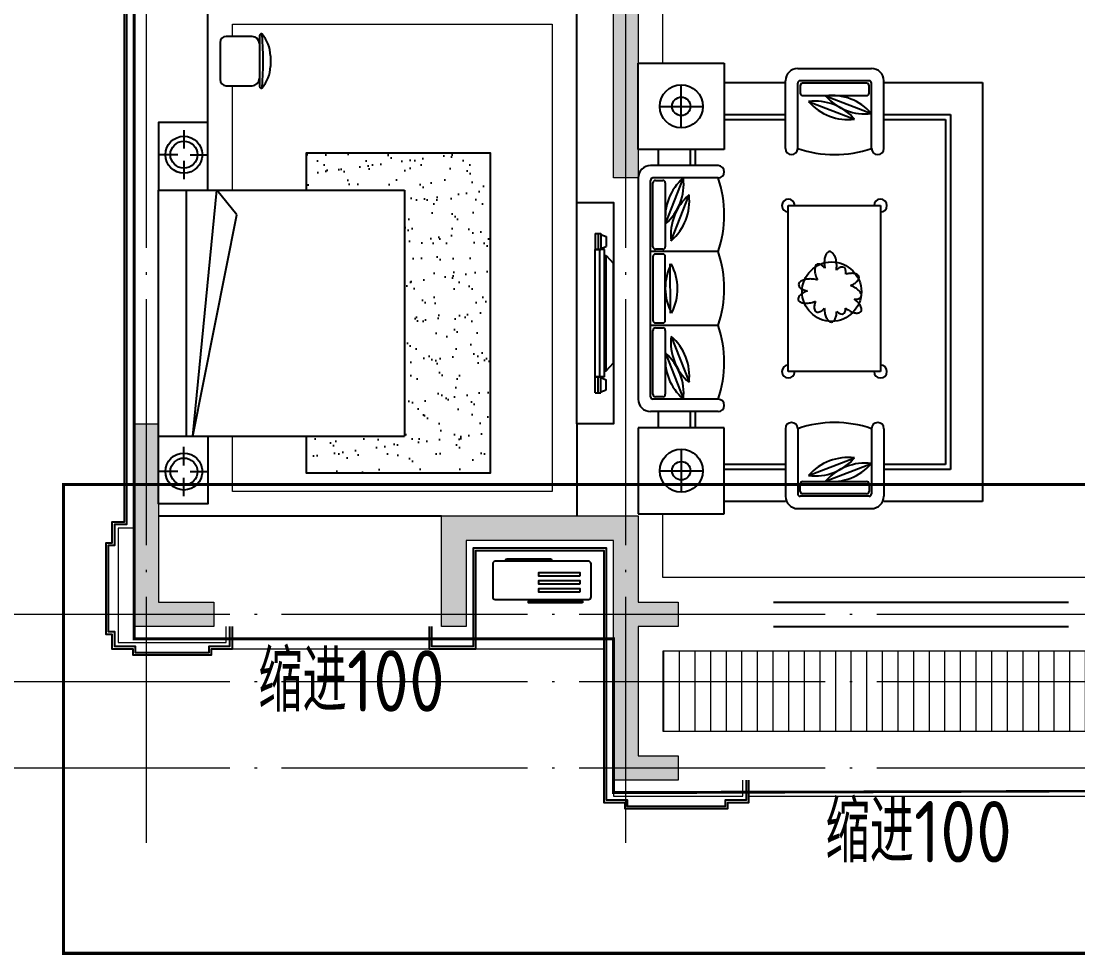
# Model space of a CAD drawing. Extents: x 1117549 to 1295333, y -232649 to -190649.
# Drawn here: x 1163681 to 1172275, y -220636 to -213042 of the extents above; entities that cross this region are included whole.
import ezdxf

# ---------------------------------------------------------------- set-up
doc = ezdxf.new("R2010")
doc.units = 0
doc.header["$LTSCALE"] = 1000
doc.header["$MEASUREMENT"] = 0
doc.linetypes.add('DASH', pattern=[0.35, 0.25, -0.1])
doc.linetypes.add('DOTE', pattern=[2.4200000000000004, 2, -0.2, 0.02, -0.2])
for name, color, linetype, lineweight in [('A-c', 30, 'CONTINUOUS', 0), ('A-Sill', 135, 'CONTINUOUS', 0), ('dote', 252, 'DOTE', 0), ('PUB_HATCH', 8, 'CONTINUOUS', 0), ('砌块', 31, 'CONTINUOUS', 0), ('铺地', 147, 'CONTINUOUS', 0)]:
    doc.layers.add(name, color=color, linetype=linetype, lineweight=lineweight)
for name, color, linetype in [('A-Furniture', 252, 'CONTINUOUS'), ('A-Insulatinglayer', 11, 'CONTINUOUS'), ('A-Section', 2, 'CONTINUOUS'), ('A-Window', 183, 'CONTINUOUS'), ('图层1', 6, 'CONTINUOUS'), ('空调', 8, 'CONTINUOUS')]:
    doc.layers.add(name, color=color, linetype=linetype)
doc.styles.get("Standard").update_dxf_attribs({"font": 'GBENOR', "bigfont": 'GBCBIG'})

# ---------------------------------------------------------------- blocks, each defined once
blk = doc.blocks.new('A-Living room-TV-b')
at = {"layer": 'A-Furniture', "color": 0, "linetype": 'ByBlock', "lineweight": -2}
for p, q in [((-150.0002349147107, 647.5000056992722), (-105.0002349148853, 647.5000127840758)), ((-150.0002349147107, 647.5000056992722), (-150.0002144478494, 517.5000056993885)), ((-126.3248947540996, 647.5000094267742), (-126.3248742870637, 517.5000094266578)), ((-105.0002349148853, 647.5000127840758), (-105.000233785191, 640.3246214303507)), ((-105.000233785191, 640.3246214303507), (-60.00023107341258, 623.1006170268956)), ((-105.000233785191, 640.3246214303507), (-105.0002155776601, 524.675404130292)), ((-60.00023107341258, 623.1006170268956), (-60.00021829665638, 541.8994227108051)), ((-75.00021444784943, 517.5000175072782), (-150.0002144478494, 517.5000056993885)), ((-150.0002144478494, 517.5000056993885), (-105.0002144478494, 517.5000127840758)), ((-150.0000514998101, -517.4999943005532), (-150.0002144478494, 517.5000056993885)), ((-112.5883297561668, -517.4999884107528), (-112.5884927043225, 517.50001158948)), ((-105.0002155775437, 524.675404130292), (-60.00021828932221, 541.8994227108051)), ((-105.0002155776601, 524.675404130292), (-105.0002144478494, 517.5000127840758)), ((-75.00020680588204, 468.9595269321435), (-75.00021444784943, 517.5000175072782)), ((-75.00020680576563, 468.9595269321435), (-61.94320388138294, 468.9595289878052)), ((-75.0000591420103, -468.9594919251541), (-75.00020680576563, 468.9595269321435)), ((-61.94320388138294, 468.9595289878052), (-0.0001966123236343, 404.2135771408648)), ((-61.94305621751118, -468.959489869434), (-61.94320388138294, 468.9595289878052)), ((-6.93353940733e-05, -404.2135185107618), (-0.0001966123236343, 404.2135771408648)), ((-61.94305621751118, -468.959489869434), (-6.93353940733e-05, -404.2135185107618)), ((-75.00005914189387, -468.9594919251541), (-61.94305621751118, -468.959489869434)), ((-75.00005149992649, -517.4999824927218), (-75.0000591420103, -468.9594919251541)), ((-75.00005149992649, -517.4999824927218), (-150.0000514998101, -517.4999943005532)), ((-150.0000514998101, -517.4999943005532), (-105.0000514999265, -517.4999872159242)), ((-150.0000310327741, -647.4999943005533), (-150.0000514998101, -517.4999943005532)), ((-126.3246908723376, -647.4999905731092), (-126.3247113390825, -517.4999905731092)), ((-105.0000503701158, -524.6753785697074), (-105.0000514999265, -517.4999872159242)), ((-105.0000503701158, -524.6753785696491), (-60.00004765839548, -541.8993829731044)), ((-105.0000321625848, -640.324595869708), (-105.0000503701158, -524.6753785697074)), ((-60.00003487436334, -623.1005772893112), (-60.00004766590428, -541.8993829731044)), ((-150.0000310327741, -647.4999943005533), (-105.0000310329487, -647.4999872160406)), ((-105.0000321625848, -640.324595869708), (-60.00003487436334, -623.1005772893112)), ((-105.0000310329487, -647.4999872160406), (-105.0000321625848, -640.3245958698244))]:
    blk.add_line(p, q, dxfattribs=at)
blk.add_lwpolyline([(-300, 900), (0, 900), (0, -900), (-300, -900)], close=True, dxfattribs=at)
blk = doc.blocks.new('A-Living room-Sofa-5e')
at = {"layer": 'A-Furniture', "color": 0, "linetype": 'ByBlock', "lineweight": -2}
for p, q in [((0, 1131.834428418166), (0, 1831.834428418166)), ((0, 1831.834428418166), (700, 1831.834428418166)), ((700, 1831.834428418166), (700, 1131.834428418166)), ((1297.172000738443, 1789.834428421309), (1897.172000739025, 1789.834428421309)), ((350, 1306.834428418107), (350, 1656.834428418108)), ((700, 1674.887273469096), (1197.172000738443, 1674.887273469096)), ((1197.172000738326, 1139.833285211905), (1197.172000738443, 1689.834428421309)), ((1297.172000751481, 1139.83328525818), (1297.172000751481, 1669.833285211905)), ((1877.172000752005, 1689.833285212022), (1317.17200075119, 1689.833285211673)), ((1317.172000751365, 1649.833285211905), (1317.172000751365, 1589.833285211789)), ((1317.172000751365, 1649.833285212022), (1317.172000751365, 1589.833285212022)), ((1857.172000751889, 1669.833285211789), (1337.172000751481, 1669.833285211905)), ((1877.172000752005, 1589.833285211789), (1877.172000751831, 1649.833285211905)), ((1897.172000751889, 1139.833285258122), (1897.172000752005, 1669.833285212022)), ((1997.172000752005, 1139.832142002735), (1997.172000752005, 1689.833285212022)), ((1997.172000752005, 1674.887273468863), (2800, 1674.887273468863)), ((2800, 1674.887273468863), (2800, -1732.003827848324)), ((1337.172000751481, 1569.833285211905), (1857.172000752005, 1569.833285211789)), ((1524.126988236617, 1567.094024585705), (1897.172000751889, 1422.742306084401)), ((175, 1481.834428418108), (525, 1481.834428418108)), ((1385.967000642966, 1521.152321499918), (1759.012013158178, 1376.800602998613)), ((700, 1414.887273469212), (1196.507192309014, 1414.887273469096)), ((1997.172000752005, 1414.887273468979), (2540, 1414.887273468979)), ((2540, 1414.887273468979), (2540, -1472.003827848324)), ((700, 1374.887273469212), (1197.172000738443, 1374.887273468979)), ((1997.172000752005, 1374.887273468863), (2500, 1374.887273468863)), ((2500, 1374.887273468863), (2500, -1432.003827848324)), ((700, 1131.834428418166), (0, 1131.834428418166)), ((165.5142212529899, 1000.000000000204), (165.5142212528735, 1131.834428418166)), ((425.5142212529899, 1000.000000000204), (425.5142212528735, 1131.834428418166)), ((465.51422125299, 1000.000000000204), (465.51422125299, 1131.834428418166)), ((650.0011432091706, 1000.000000000204), (100, 1000.000000000204)), ((0, 900.00000000032), (0, -900.00000000032)), ((100, -880.0000000003201), (100, 880.0000000002037)), ((649.9999999537831, 900.00000000032), (120, 900.0000000000873)), ((120, 339.9999999996798), (120, 860.0000000003203)), ((140, 880.0000000002037), (200, 880.0000000002037)), ((220, 860.0000000003203), (220, 339.9999999996798)), ((222.7392606262583, 526.9549874848743), (367.090979127679, 900.00000000032)), ((268.6809637118713, 388.7949998912809), (413.0326822132337, 761.8400124064937)), ((1220.051713378401, -675.0000000048021), (1220.051713378401, 674.9999999953143)), ((1220.051713378401, 674.9999999953143), (1970.051713378401, 674.9999999950815)), ((1970.051713378401, 674.9999999950815), (1970.051713378401, -675.0000000048021)), ((649.9999999965075, 300.0000000003201), (100, 300.0000000003201)), ((120, 260.0000000006694), (120, -259.9999999996799)), ((200, 319.9999999996799), (140, 319.9999999996799)), ((200, 280.0000000006694), (140, 280.0000000006694)), ((220, -259.9999999996799), (220, 260.0000000006694)), ((261.4692185836029, -199.6269509278063), (258.5280781310284, 200.3622360381123)), ((650, -299.9999999996799), (100, -299.9999999996799)), ((120, -860.0000000003203), (120, -339.9999999997963)), ((140, -279.9999999996799), (200, -279.9999999996799)), ((140, -319.9999999996799), (200, -319.9999999996799)), ((220, -339.9999999997963), (220, -860.0000000003203)), ((268.6809637118713, -388.7949998913973), (413.0326822132337, -761.8400124067267)), ((222.7392606262583, -526.9549874851072), (367.090979127679, -900.00000000032)), ((1970.051713378401, -675.0000000048021), (1220.051713378401, -675.0000000048021)), ((649.9999999537831, -900.00000000032), (120, -900.00000000032)), ((200, -880.0000000003201), (140, -880.0000000003201)), ((650.0011432091706, -1000.00000000032), (100, -1000.00000000032)), ((165.5142212529899, -1131.834428418166), (165.5142212529899, -1000.000000000436)), ((425.5142212528735, -1131.834428418166), (425.5142212529899, -1000.000000000436)), ((465.51422125299, -1131.834428418166), (465.51422125299, -1000.000000000436)), ((0, -1131.834428418166), (0, -1831.834428418164)), ((700, -1131.834428418166), (0, -1131.834428418166)), ((700, -1831.834428418164), (700, -1131.834428418166)), ((1197.172000738326, -1139.833285208879), (1197.172000738443, -1689.834428418164)), ((1297.172000751481, -1139.833285255096), (1297.172000751481, -1669.833285208819)), ((1897.172000751889, -1139.833285254979), (1897.172000752005, -1669.833285208993)), ((1997.172000752005, -1139.832141999708), (1997.172000752005, -1689.833285208993)), ((350, -1306.834428418164), (350, -1656.834428418164)), ((1197.172000738443, -1432.003827848324), (700, -1432.003827848324)), ((1385.967000642966, -1521.152321496889), (1759.012013158178, -1376.800602995585)), ((1524.126988236617, -1567.094024582619), (1897.172000751889, -1422.742306081314)), ((2500, -1432.003827848324), (1997.714966971776, -1432.003827848324)), ((175, -1481.834428418164), (525, -1481.834428418164)), ((1197.172000738443, -1472.003827848324), (700, -1472.003827848324)), ((2540, -1472.003827848324), (1997.714966971776, -1472.003827848441)), ((1317.172000751365, -1649.833285208877), (1317.172000751365, -1589.833285208877)), ((1317.172000751365, -1649.833285208993), (1317.172000751365, -1589.833285208877)), ((1337.172000751481, -1569.833285208877), (1857.172000752005, -1569.833285208819)), ((1877.172000752005, -1589.833285208819), (1877.172000751831, -1649.833285208877)), ((1877.172000752005, -1689.833285208993), (1317.17200075119, -1689.833285208702)), ((1857.172000751889, -1669.833285208819), (1337.172000751481, -1669.833285208819)), ((1197.172000738443, -1732.003827848208), (700, -1732.003827848208)), ((1297.172000738443, -1789.83442841828), (1897.172000739025, -1789.834428418164)), ((2800, -1732.003827848324), (1997.172000752005, -1732.003827848324)), ((0, -1831.834428418164), (700, -1831.834428418164))]:
    blk.add_line(p, q, dxfattribs=at)
for centre, radius in [((350, 1481.834428418108), 175), ((350, 1481.834428418108), 75), ((1573.293489842326, -25.46883301247726), 241.3481517079019), ((350, -1481.834428418164), 175), ((350, -1481.834428418164), 75)]:
    blk.add_circle(centre, radius, dxfattribs=at)
for centre, radius, start, end in [((1297.172000738443, 1689.834428421309), 100, 90, 180), ((1297.172000738443, 1689.834428421367), 100, 90, 180), ((1897.172000752005, 1689.83328521208), 100, 0, 90), ((1317.172000751365, 1669.833285212022), 20, 90, 180), ((1317.172000751598, 1669.83328521208), 20, 90, 180), ((1337.172000751481, 1649.833285212022), 20.00000000000018, 90, 180), ((1337.172000751598, 1649.833285212022), 20.00000000000018, 90, 180), ((1857.172000752005, 1649.833285211905), 20, 0, 90), ((1877.172000752005, 1669.833285211905), 20, 0, 90), ((1337.172000751365, 1589.833285212022), 19.99999999999984, 180, 270), ((1337.172000751481, 1589.833285212022), 19.99999999999984, 180, 270), ((1575.319758365163, 1145.18846605168), 425.0000000414178, 40.77330663123281, 96.91828049812004), ((1845.979230608093, 1844.64786461633), 425.0000000414126, 220.7733066313906, 276.918280501481), ((1857.172000751889, 1589.833285211789), 19.99999999999985, 270, 0), ((1437.159770771511, 1099.246762966359), 425.000000041258, 40.77330663123281, 96.91828049812004), ((1707.819243014324, 1798.706161530484), 425.0000000412526, 220.7733066313906, 276.918280501481), ((1247.172000744729, 1139.83328525818), 50.00000000653243, 180.0000000516933, 359.9999999466391), ((1597.172000746301, 2014.83328525818), 925.0000000419827, 251.0753555842192, 288.9246444157809), ((1947.172000758408, 1139.833285258122), 50.00000000653243, 180.0000000516933, 359.9999999466391), ((100, 900.00000000032), 100, 90, 180), ((649.9999999537831, 950.0000000068396), 50.00000000653244, 270.0000000533608, 89.99999994663914), ((120, 880.0000000002037), 20, 90, 180), ((140, 860.0000000003203), 20, 90, 180), ((200, 860.0000000003203), 19.99999999999271, 0, 90), ((644.644819159992, 578.1477576133037), 425.0000000413332, 130.7733066333124, 186.9182804965149), ((-54.81457940419204, 848.8072298561747), 425.0000000413388, 310.7733066333123, 6.918280498170242), ((-225.0000000461005, 600.0000000052677), 925.0000000419832, 341.0753555850078, 18.92464441499213), ((690.586522245605, 439.9877700197103), 425.0000000412969, 130.7733066333124, 186.9182804965149), ((-8.872876318637282, 710.6472422625229), 425.0000000413037, 310.7733066333123, 6.918280498170242), ((1220.051713378401, 674.9999999950815), 52.16996220308535, 0, 270), ((1970.051713378401, 674.9999999950815), 52.16996220308535, 270, 180), ((140, 339.9999999996798), 20, 180, 270), ((140, 260.0000000006694), 20, 90, 180), ((200, 339.9999999996798), 20, 270, 0), ((200, 260.0000000006694), 20, 0, 90), ((-225.0000000461005, -4.9185473e-09), 925.0000000419832, 341.0753555850078, 18.92464441499213), ((1644.966651301714, 220.6586506918829), 131.1426781049098, 158.77235345137, 173.2218412460452), ((1592.046051312354, 241.2145812519884), 74.37000699959043, 135.1778359713621, 158.7723534236544), ((1557.563237209106, 275.4840000631812), 25.75460271107849, 94.51844530091785, 135.1778362410871), ((1557.563237081514, 275.4839998674288), 25.75460289623716, 53.8590540447414, 94.51844498310196), ((1528.891153785516, 236.2237249886675), 74.37000728710794, 30.26453681247689, 53.85905426370388), ((1479.856162999815, 207.6106894656841), 131.1426778531522, 15.81504883558789, 30.26453662714873), ((644.9885111970361, 3.124961715919198), 425.0000000413172, 152.34880419896, 208.4937780652121), ((-104.9912144748959, -2.389676619524834), 425.0000000413096, 332.3488041996986, 28.49377806576164), ((1509.967980758403, 152.998317589896), 74.3700073058297, 154.6035819863717, 178.1980994379545), ((1466.050666459603, 173.8484271159104), 25.75460272596438, 113.9441911366925, 154.6035820747502), ((1466.050666440977, 173.8484270886693), 25.75460274335465, 73.28480013564257, 113.9441910747244), ((1452.068166051642, 127.2872067853168), 74.37000722873161, 49.69028278393573, 73.28480023660562), ((1415.34084000549, 83.99471724047906), 131.1426778501124, 38.40150649798141, 49.69028272257604), ((1727.364132267714, 210.8652006506745), 214.1201240361094, 173.2218411099515, 184.5184449241594), ((1727.364132529881, 210.8652013248939), 214.1201243505243, 184.5184450987176, 192.2437813071661), ((1400.019707693136, 184.9966004505113), 214.1201242945009, 4.518444864336585, 15.81504868003061), ((1400.019708056701, 184.9965993629012), 214.1201240176319, 353.2218413471892, 4.518445162072968), ((1669.199794035754, 101.5025238784437), 74.37000708504615, 100.3680771592744, 123.9625946084229), ((1660.450425555813, 149.3241308065771), 25.75460275690167, 59.70868597083135, 100.3680769083697), ((1566.712578399223, 151.2131627640628), 131.1426780124881, 178.1980994980082, 192.6475872922069), ((1647.676597262034, 169.3813835074252), 214.1201243180749, 192.6475873795685, 203.9441911949359), ((1700.915934325196, 54.41513102976023), 131.1426776242229, 123.9625945722327, 133.218032697274), ((1482.417189645581, 175.2031495329865), 131.1426774928734, 348.9135640482477, 353.2218415095496), ((1660.450425707735, 149.3241306275304), 25.75460283491377, 19.0492955251206, 59.70868646135391), ((1614.497292327811, 133.4569611487968), 74.37000712916934, 355.4547776613463, 19.04929511180922), ((1557.903166050208, 137.9559633445751), 131.1426779302573, 350.4361506161698, 355.4547777282341), ((1745.716096248244, -89.80866632741525), 214.1201241162265, 96.32738018898884, 105.8534889432713), ((1736.571211277623, -7.336685516493162), 131.1426781445748, 81.87789248081052, 96.32738027958946), ((1744.59223697189, 48.86651115046698), 74.37000717701191, 58.28337493408135, 81.87789238312047), ((1770.150254679145, 90.22162297772593), 25.75460279358351, 17.62398434166066, 58.28337528300506), ((1770.150254523789, 90.22162322510849), 25.75460286674999, 336.9645927741182, 17.6239837102746), ((1329.882252221578, 31.22526932597975), 25.75460270348739, 177.3997778263158, 218.0591687652009), ((1329.8822524157, 31.22526921590907), 25.75460290251909, 136.7403866653318, 177.3997776009776), ((1368.160784342559, 61.19544681589468), 74.37000725921123, 218.0591687435191, 241.6536861901187), ((1365.28671227023, -2.091119365271879), 74.37000710398318, 113.1458694573199, 136.7403869040743), ((1387.602537332685, -54.29399363670382), 131.1426777336376, 98.69638157019513, 113.1458693630042), ((1400.148594015278, -136.317484707426), 214.1201242218304, 87.39977778626076, 98.69638160055887), ((1400.148593898106, -136.3174850862997), 214.1201246056766, 76.10317394232739, 87.39977775621945), ((1420.077640398987, -55.76880456061918), 131.142676893306, 73.11740346857043, 76.10317335483384), ((1647.676596912555, 169.3813815157918), 214.1201231904526, 203.9441907462598, 207.7385346550094), ((1646.297404143668, 223.1441734970722), 214.1201235509513, 291.7122579757395, 298.9205878758793), ((1656.325898536364, -178.4199101593985), 214.1201232695417, 67.97403154686573, 71.14890921048931), ((1656.325898771407, -178.4199118666874), 214.1201247639892, 56.67742796164239, 67.97403177353286), ((1686.425041849201, 150.5147778415994), 131.1426782954994, 298.9205878872575, 313.3700756846743), ((1701.909728826722, -109.084703238128), 131.1426777191808, 42.22793998933748, 56.67742778207707), ((1725.411286158371, 109.2448255286726), 74.37000697170637, 313.3700757396746, 336.9645931874833), ((1326.337804469571, -84.20788150370936), 25.7546027471456, 154.2093136257247, 194.868704564008), ((1370.110604638699, -105.3597023567126), 74.37000730217778, 130.6147961561354, 154.2093136074582), ((1407.067925364594, -148.4560197404062), 131.1426779040898, 116.1653083348374, 130.6147961341146), ((1395.116435452306, 111.1607247022621), 131.142677805951, 241.6536860688784, 256.1031738633109), ((1443.657867167028, -222.9303957090888), 214.120123737378, 107.8886341732841, 116.1653083756683), ((1415.045483393594, 191.7094042505778), 214.1201249155417, 256.1031738152332, 260.006286537512), ((1767.707202107529, -12.20082903138245), 74.37000714823192, 273.7201233464798, 297.3146408025534), ((1743.94858274376, -70.92882691745763), 74.37000703640113, 18.63342258988305, 42.22794003907092), ((1790.015673995367, -55.39561610957026), 25.75460270972481, 297.3146407950966, 337.9740317339746), ((1790.015673872433, -55.39561605468043), 25.75460284425286, 337.9740317244152, 18.63342266001412), ((1326.337804543495, -84.20788154748152), 25.75460280746752, 194.8687044268927, 235.5280953662187), ((1353.85422304587, -44.12915600472479), 74.37000703618986, 235.5280954632333, 259.1226129144589), ((1364.567673101206, 11.62349542343872), 131.1426778677736, 259.1226130163711, 273.5721008142159), ((1359.397801740386, 94.4397322552686), 214.1201245197577, 273.5721007306769, 284.8687045442434), ((1359.397802053252, 94.43973165578792), 214.120123860036, 284.8687045062722, 292.5568355246882), ((1505.586837319541, -150.5605508798908), 74.37000712937082, 175.4547776613463, 199.0492951118092), ((1562.180963385908, -155.0595530870778), 131.1426777207208, 161.0052899206958, 175.4547777163903), ((1640.640173991502, -182.0671209973807), 214.1201231698662, 158.4160704329706, 161.005290518708), ((1450.88433581288, -118.6061135427735), 74.37000711434254, 280.3680769931231, 327.0054357906099), ((1727.364131226612, -156.4787889754225), 214.1201228752805, 180.7027590823127, 184.5184445297659), ((1612.147712495294, -160.6515791921119), 74.3700073058297, 334.6035819863718, 358.1980994379546), ((1555.403117456881, -158.8664226067194), 131.1426754667761, 358.1980986938714, 359.8131924177528), ((1821.892226682044, 6.623393346875672), 214.1201236719405, 230.7941509719224, 234.5111475957954), ((1821.892227117496, 6.623393491696332), 214.1201240426107, 234.511147526035, 245.8077513378165), ((1631.261730276164, -260.7407225891074), 214.1201244567826, 43.21454365091209, 54.51114746461001), ((1764.023633112549, 44.45221563047379), 131.1426779502307, 266.3164054066732, 273.7201232027661), ((1691.735265385942, -203.9233998749114), 131.1426780688381, 28.76505595900771, 43.21454375796625), ((1741.502207616693, -176.6033043251082), 74.37000717996581, 5.170538538066252, 28.76505598943507), ((1789.919789656997, -172.2220604347239), 25.75460274211089, 324.5111474563958, 5.170538394040277), ((1459.633704057429, -166.4277204022219), 25.75460293209943, 199.0492953460865, 239.7086862875037), ((1459.633703973493, -166.4277205813268), 25.75460273514222, 239.7086862449976, 280.3680771829888), ((1727.364132629707, -156.4787867372215), 214.1201244503236, 184.5184450987176, 195.8150489146968), ((1647.527677410631, -179.0928766352299), 131.142677852696, 195.815048835588, 210.2645366271488), ((1598.492686625453, -207.7059121579805), 74.37000728731546, 210.2645368124769, 233.8590542637039), ((1535.337789098499, -212.6967684213596), 74.37000699959043, 315.1778359713621, 338.7723534236544), ((1482.417189109896, -192.1408378614869), 131.1426781041435, 338.7723534513701, 353.2218412460452), ((1400.019707833184, -182.3473878772056), 214.1201243370163, 353.2218411351832, 359.5640605192448), ((1670.047527264804, -134.9404684715846), 74.37000716622335, 221.2505130064312, 253.2848001704616), ((1656.065026812721, -181.501688690827), 25.75460274341081, 253.2848001356426, 293.9441910747244), ((1656.065026794211, -181.5016887181264), 25.75460272593687, 293.9441911366925, 334.6035820747502), ((1787.888100138109, -69.0666055570764), 131.1426776630831, 245.807751308525, 260.2572391049502), ((1778.280746072705, -125.0204690128157), 74.3700074093786, 260.2572391083429, 283.8517565614107), ((1789.919789617998, -172.2220604465983), 25.75460276701951, 283.8517565889122, 324.5111475254536), ((140, -259.9999999996799), 20, 180, 270), ((140, -339.9999999997963), 20, 90, 180), ((200, -259.9999999996799), 20, 270, 0), ((200, -339.9999999997963), 20, 0, 90), ((-225.0000000461005, -599.9999999947323), 925.0000000419832, 341.0753555850078, 18.92464441499213), ((1569.820603242027, -246.9661872724246), 25.75460265448889, 233.8590538919829, 274.5184448291975), ((1569.820603114378, -246.9661869969859), 25.75460293909956, 274.5184450633871, 315.1778359999565), ((690.5865222457214, -439.9877700197684), 425.0000000413268, 173.0817195032782, 229.2266933666876), ((-8.872876318637282, -710.6472422626974), 425.0000000413339, 353.0817195018297, 49.22669336668764), ((644.644819159992, -578.1477576134203), 425.0000000413268, 173.0817195032782, 229.2266933666876), ((-54.81457940419204, -848.8072298562911), 425.0000000413339, 353.0817195018297, 49.22669336668764), ((1220.051713378401, -675.0000000048021), 52.16996220308535, 90, 0), ((1970.051713378401, -675.0000000048021), 52.16996220308535, 180, 90), ((100, -900.00000000032), 100, 180, 270), ((120, -880.0000000003201), 20, 180, 270), ((140, -860.0000000003203), 20, 180, 270), ((200, -860.0000000003203), 20, 270, 0), ((649.9999999537831, -950.0000000068396), 50.00000000653244, 270.0000000533608, 89.99999994663914), ((1247.172000744729, -1139.833285255096), 50.00000000653243, 5.33608529e-08, 179.9999999466391), ((1597.172000746301, -2014.833285255094), 925.0000000419827, 71.0753555842192, 108.9246444157808), ((1947.172000758408, -1139.833285254979), 50.00000000653243, 5.33608529e-08, 179.9999999466391), ((1707.819243014324, -1798.706161527456), 425.0000000412526, 83.08171949851898, 139.2266933686093), ((1437.159770771511, -1099.246762963274), 425.000000041258, 263.0817195018799, 319.2266933687672), ((1845.979230608093, -1844.647864613302), 425.0000000414126, 83.08171949851898, 139.2266933686093), ((1575.319758365163, -1145.188466048712), 425.0000000414178, 263.0817195018799, 319.2266933687672), ((1337.172000751365, -1589.833285208877), 19.99999999999984, 90.00000000333507, 179.9999999983324), ((1337.172000751481, -1589.833285208993), 19.99999999999984, 90.00000000333507, 179.9999999983324), ((1857.172000751889, -1589.833285208877), 19.99999999999985, 359.9999999983326, 90.00000000333507), ((1297.172000738443, -1689.83442841828), 100, 179.9999999983324, 270), ((1297.172000738443, -1689.83442841828), 100, 179.9999999983324, 270), ((1317.172000751365, -1669.833285208993), 20, 179.9999999983324, 270), ((1317.172000751598, -1669.833285208993), 20, 179.9999999983324, 270), ((1337.172000751481, -1649.833285208877), 20.00000000000018, 179.9999999983324, 270), ((1337.172000751598, -1649.833285208993), 20.00000000000018, 179.9999999983324, 270), ((1857.172000752005, -1649.833285208877), 20, 270, 359.9999999983326), ((1877.172000752005, -1669.833285208877), 20, 270, 359.9999999983326), ((1897.172000752005, -1689.833285208993), 100, 270, 359.9999999983326)]:
    blk.add_arc(centre, radius, start, end, dxfattribs=at)
blk = doc.blocks.new('床01')
at = {"layer": 'A-Furniture'}
h = blk.add_hatch(dxfattribs=at)
h.set_pattern_fill('AR-SAND', color=256, scale=100, angle=-5.380677978646086e-45, style=0)
h.set_pattern_definition([(37.50000000000001, (-562094.4628990453, 6063.276648733779), (-8.00015647992025, 244.7066186646712), [0, -193.04, 0, -215.9, 0, -206.375]), (7.499999999999999, (-562094.4628990453, 6063.276648733779), (224.7616415690013, 358.4125502841771), [0, -104.14, 0, -173.99, 0, -66.675]), (327.5, (-562250.6728990453, 6063.276648733779), (395.496185120729, 0.7185923392728055), [0, -63.5, 0, -228.6, 0, -298.45]), (317.5, (-562250.6728990453, 6063.276648733779), (381.7782262361486, 111.4646616286081), [0, -31.75, 0, -149.86, 0, -171.45])])
h.paths.add_polyline_path([(2000, -2549.999999998137), (1199.999999999884, -2549.99999999795), (1199.999999999884, -2849.999999996158), (2700.000000001513, -2849.999999996158), (2700.000000001397, -250.0000000001146), (1200, -250.0000000001173), (1200, -549.9999999979518), (2000.000000000116, -549.9999999981374)])
for p, q in [((205.5957887852564, -61.14265970187262), (205.5957887852564, -211.2589126448147)), ((155.5570378038101, -261.2976636257954), (5.440784861333668, -261.2976636257954)), ((205.5957887852564, -311.3364146067761), (205.5957887852564, -461.4526675497182)), ((255.6345397667028, -261.2976636257954), (405.7507927091792, -261.2976636257954)), ((0, -549.9999999976717), (2000, -549.9999999981374)), ((0, -2549.999999999069), (0, -549.9999999976717)), ((222.6556231761351, -549.9999999976717), (222.6556231761351, -2549.999999997672)), ((279.2684043385088, -2549.999999997672), (472.312306527514, -550.917852376122)), ((636.158643473871, -749.8824762692675), (472.312306527514, -550.917852376122)), ((2000, -549.9999999981374), (2000, -2549.999999998137)), ((279.2684043385088, -2549.999999997672), (636.158643473871, -749.8824762692675)), ((0, -2549.999999997672), (2000, -2549.999999998137)), ((205.5957887852564, -2788.663585389964), (205.5957887852564, -2638.547332447022)), ((155.5570378038101, -2838.702336370945), (5.440784861333668, -2838.702336370945)), ((205.5957887852564, -3038.857340294868), (205.5957887852564, -2888.741087351926)), ((255.6345397667028, -2838.702336370945), (405.7507927091792, -2838.702336370945))]:
    blk.add_line(p, q, dxfattribs=at)
for points in [[(0, -549.9999999976717), (400, -549.9999999976717), (399.9999999990687, -1.862645149230957e-09), (0, 0)], [(0, -2549.999999999069), (400, -2549.999999999069), (399.9999999990687, -3099.999999994878), (0, -3099.99999999674)]]:
    blk.add_lwpolyline(points, close=True, dxfattribs=at)
blk.add_lwpolyline([(1200, -2549.999999997952), (1200, -2849.999999996158), (2700.000000001397, -2849.999999996158), (2700.000000001397, -250.0000000001164), (1200, -250.0000000001164), (1200, -549.9999999979509)], dxfattribs=at)
for centre, radius in [((205.5957887857221, -261.2976636257954), 150.116252942955), ((205.5957887857221, -261.2976636257954), 110.085252158167), ((205.5957887857221, -2838.702336370945), 150.116252942955), ((205.5957887857221, -2838.702336370945), 110.085252158167)]:
    blk.add_circle(centre, radius, dxfattribs=at)
blk = doc.blocks.new('空调机')
at = {"layer": '空调', "color": 8}
for p, q in [((2416486.342845434, -275315.1115352925), (2416486.342845434, -275325.1115352925)), ((2416849.178513691, -275305.1115352924), (2416496.342845434, -275305.1115352925)), ((2416859.178513691, -275325.1115352925), (2416859.178513691, -275315.1115352924))]:
    blk.add_line(p, q, dxfattribs=at)
blk.add_lwpolyline([(2416186.031578762, -275325.1115352927), (2416946.031578762, -275325.1115352925, -0.414213562373517), (2416966.031578762, -275345.1115352925), (2416966.031578762, -275615.1115352924, -0.414213562372746), (2416946.031578762, -275635.1115352924), (2416186.031578762, -275635.1115352925, -0.4142135623727947), (2416166.031578762, -275615.1115352925), (2416166.031578762, -275345.1115352928, -0.4142135623733224)], format="xyb", close=True, dxfattribs=at)
for points in [[(2416256.408203664, -275445.0412034481), (2416591.937004274, -275445.0412034481), (2416591.937004274, -275416.0696041103), (2416256.408203664, -275416.0696041103)], [(2416256.408203664, -275510.843091922), (2416591.937004274, -275510.843091922), (2416591.937004274, -275481.8714925842), (2416256.408203664, -275481.8714925842)], [(2416256.408203664, -275576.6449803959), (2416591.937004274, -275576.6449803959), (2416591.937004274, -275547.6733810581), (2416256.408203664, -275547.6733810581)], [(2416235.243572502, -275664.2208537112), (2416675.061717867, -275664.2208537112), (2416675.061717867, -275649.1067980544), (2416235.243572502, -275649.1067980544)]]:
    blk.add_lwpolyline(points, close=True, dxfattribs=at)
for centre, start, end in [((2416496.342845434, -275315.1115352925), 90, 180), ((2416849.178513691, -275315.1115352924), 0, 90)]:
    blk.add_arc(centre, 10, start, end, dxfattribs=at)
blk = doc.blocks.new('dgdfg')
at = {"layer": 'A-Furniture', "elevation": 2.630435547150341e-06}
blk.add_lwpolyline([(1165459.45054737, -213166.726785057), (1165249.45054737, -213166.726785057, 0.4142135623730951), (1165199.45054737, -213216.726785057), (1165199.45054737, -213516.726785057, 0.4142135623730951), (1165249.45054737, -213566.726785057), (1165459.45054737, -213566.726785057)], format="xyb", dxfattribs=at)
for points in [[(1165519.45054737, -213162.2823406126), (1165519.45054737, -213571.1712295015)], [(1165608.339436259, -213322.66761425), (1165608.339436259, -213410.7859558643)]]:
    blk.add_lwpolyline(points, dxfattribs=at)
at = {"layer": 'A-Furniture'}
for centre, major_axis, ratio, start_param, end_param in [((1165459.45054737, -213226.726785057, 2.630435547150341e-06), (-42.42640687119577, 42.42640687119577), 0.9999999999998632, 3.926990816987309, 5.497787143782069), ((1165537.228325148, -213162.2823406126, 2.630435547150341e-06), (-12.57078722109246, 12.57078722109247), 0.9999999999991709, -0.3897321752901912, 0.7853981633978627), ((1165533.802344631, -213154.0802065503, 2.630435547150341e-06), (-6.285393610544878, 6.285393610544878), 0.9999999999996498, 4.637803090711318, 5.893453131891197), ((1165327.948439528, -213331.3084845334, 2.630435547150341e-06), (-198.360499705732, 198.360499705732), 0.9999999999998871, 3.957798284159463, 4.637803090710132), ((1163139.149880062, -213366.726785057, 2.630435547150341e-06), (-1705.049360341297, 1705.049360341297), 0.9999999999999258, 3.836273908820119, 4.017707725154437), ((1165327.948439528, -213402.1450855807, 2.630435547150341e-06), (-198.3604997056887, 198.3604997056887), 0.9999999999999214, 3.216178543264278, 3.8961833498151), ((1165459.45054737, -213506.726785057, 2.630435547150341e-06), (42.42640687119475, 42.42640687119475), 0.9999999999999107, 3.926990816987285, 5.497787143782093), ((1165537.228325148, -213571.1712295015, 2.630435547150341e-06), (12.5707872210942, 12.5707872210942), 0.9999999999989064, 2.356194490191797, 3.531324828880121), ((1165533.802344631, -213579.3733635638, 2.630435547150341e-06), (6.285393610544399, 6.285393610544396), 0.9999999999996965, 3.531324828878077, 4.786974870058064)]:
    blk.add_ellipse(centre, major_axis=major_axis, ratio=ratio, start_param=start_param, end_param=end_param, dxfattribs=at)
blk = doc.blocks.new('dsdgd')
at = {"layer": 'PUB_HATCH'}
h = blk.add_hatch(color=256, dxfattribs=at)
h.paths.add_polyline_path([(1180899.450652495, -214316.726785056), (1180699.450652494, -214316.726785056), (1180699.450652494, -212666.726785056), (1180899.450652495, -212666.726785056)])
h.paths.add_polyline_path([(1186399.450652489, -212666.7267850566), (1185499.450652492, -212666.726785056), (1185499.450652492, -214316.726785056), (1185699.450652492, -214316.726785056), (1185699.450652492, -212866.7267850558), (1186399.450652489, -212866.7267850564)])
h.paths.add_polyline_path([(1186399.450652492, -211466.726785056), (1184299.450652492, -211466.726785056), (1184299.450652492, -210566.726785056), (1184499.450652492, -210566.726785056), (1184499.450652492, -211266.7267850562), (1186399.450652492, -211266.7267850562)])
h.paths.add_polyline_path([(1188849.450652493, -210566.7267850612), (1189599.450652493, -210566.7267850612), (1189599.450652493, -212866.7267850612), (1188849.450652493, -212866.7267850612), (1188849.450652493, -212666.7267850612), (1189399.450652493, -212666.7267850612), (1189399.450652493, -210766.7267850612), (1188849.450652493, -210766.7267850612)])
h.paths.add_polyline_path([(1188949.450652492, -217966.7267850558), (1189599.450652492, -217966.7267850558), (1189599.450652492, -216316.7267850558), (1189399.450652492, -216316.7267850558), (1189399.450652492, -217766.726785056), (1188949.450652492, -217766.726785056)])
h.paths.add_polyline_path([(1185499.450652492, -217766.7267850557), (1185174.451345694, -217766.7267850557), (1185174.451345694, -217966.7267850557), (1185499.450652492, -217966.7267850751), (1185499.450652492, -219016.7267850366), (1185174.451345694, -219016.7267850366), (1185174.451345694, -219216.7267850366), (1185699.450652492, -219216.7267850373), (1185699.450652492, -217266.7267850569), (1186899.450652489, -217266.726785056), (1186899.450652489, -217966.7267850602), (1187099.450652492, -217966.726785056), (1187099.450652492, -217066.726785056), (1185499.450652492, -217066.7267848017)])
h.paths.add_polyline_path([(1180899.450652495, -217766.7267850557), (1181224.449959293, -217766.7267850557), (1181224.449959293, -217966.7267850557), (1180899.450652495, -217966.7267850751), (1180899.450652495, -219016.7267850366), (1181224.449959293, -219016.7267850366), (1181224.449959293, -219216.7267850366), (1180699.450652495, -219216.7267850373), (1180699.450652495, -217066.7267848015), (1180899.450652495, -217066.7267848017)])
h.paths.add_polyline_path([(1180899.450652491, -210516.7267850559), (1180899.450652491, -211466.7267850567), (1180374.451345693, -211466.726785056), (1180374.451345693, -211266.726785056), (1180699.450652492, -211266.726785056), (1180699.450652492, -210516.7267850562)])
h.paths.add_polyline_path([(1178999.450652472, -201116.7267850559), (1177799.450652472, -201116.7267850559), (1177799.450652472, -201316.7267850559), (1178999.450652472, -201316.7267850559)])
h.paths.add_polyline_path([(1179049.450652493, -203316.7267850562), (1178399.450652493, -203316.7267850562), (1178399.450652494, -203966.6047854247), (1178599.450652494, -203966.6047854247), (1178599.450652494, -203516.726785056), (1179049.450652493, -203516.726785056)])
h.paths.add_polyline_path([(1179074.450652498, -209266.726785056), (1179074.450652498, -209066.726785056), (1178599.450652492, -209066.726785056), (1178599.450652492, -206966.726785056), (1180699.450652492, -206966.726785056), (1180699.450652492, -209066.726785056), (1180174.450652498, -209066.726785056), (1180174.450652498, -209266.726785056), (1180899.450652492, -209266.726785056), (1180899.450652492, -206766.726785056), (1178399.450652492, -206766.726785056), (1178399.450652492, -209266.726785056)])
h.paths.add_polyline_path([(1184299.450652492, -206166.6047854247), (1184499.450652492, -206166.6047854247), (1184499.450652492, -205716.726785056), (1184949.450652491, -205716.726785056), (1184949.450652491, -205516.7267850562), (1184299.450652491, -205516.7267850562), (1183849.450652492, -205516.7267850562), (1183849.450652492, -205716.726785056), (1184299.450652491, -205716.726785056)])
h.paths.add_polyline_path([(1188949.450652492, -206966.726785056), (1189599.450652492, -206966.726785056), (1189599.450652492, -208066.6047854244), (1189399.450652492, -208066.6047854244), (1189399.450652492, -207166.7267850558), (1188949.450652492, -207166.7267850558)])
h.paths.add_polyline_path([(1187049.450652492, -205516.726785056), (1187699.450652492, -205516.726785056), (1187699.450652492, -207166.726785056), (1187499.450652492, -207166.726785056), (1187499.450652492, -205716.7267850558), (1187049.450652492, -205716.7267850558)])
h.paths.add_polyline_path([(1181799.450652491, -205716.726785056), (1180699.450652491, -205716.726785056), (1180699.450652492, -205066.8487846876), (1180899.450652492, -205066.8487846876), (1180899.450652492, -205516.7267850562), (1181799.450652491, -205516.7267850562)])
h.paths.add_polyline_path([(1180249.450652492, -203316.7267850562), (1180899.450652492, -203316.7267850562), (1180899.450652492, -203966.6047854247), (1180699.450652492, -203966.6047854247), (1180699.450652492, -203516.726785056), (1180249.450652492, -203516.726785056)])
h.paths.add_polyline_path([(1180249.450652492, -201116.7267850562), (1180899.450652492, -201116.7267850562), (1180899.450652492, -201766.6047854246), (1180699.450652492, -201766.6047854246), (1180699.450652492, -201316.7267850559), (1180249.450652492, -201316.7267850559)])
h.paths.add_polyline_path([(1173299.450543233, -214316.726785056), (1173499.450543234, -214316.726785056), (1173499.450543234, -212666.726785056), (1173299.450543233, -212666.726785056)])
h.paths.add_polyline_path([(1167799.450543239, -212666.7267850566), (1168699.450543237, -212666.726785056), (1168699.450543236, -214316.726785056), (1168499.450543236, -214316.726785056), (1168499.450543236, -212866.7267850558), (1167799.45054324, -212866.7267850564)])
h.paths.add_polyline_path([(1167799.450543236, -211466.726785056), (1169899.450543237, -211466.726785056), (1169899.450543236, -210566.726785056), (1169699.450543236, -210566.726785056), (1169699.450543236, -211266.7267850562), (1167799.450543237, -211266.7267850562)])
h.paths.add_polyline_path([(1165349.450543235, -210566.7267850612), (1164599.450543235, -210566.7267850612), (1164599.450543235, -212866.7267850612), (1165349.450543235, -212866.7267850612), (1165349.450543235, -212666.7267850612), (1164799.450543235, -212666.7267850612), (1164799.450543235, -210766.7267850612), (1165349.450543235, -210766.7267850612)])
h.paths.add_polyline_path([(1165249.450543236, -217966.7267850558), (1164599.450543236, -217966.7267850558), (1164599.450543237, -216316.7267850558), (1164799.450543237, -216316.7267850558), (1164799.450543237, -217766.726785056), (1165249.450543236, -217766.726785056)])
h.paths.add_polyline_path([(1168699.450543236, -217766.7267850557), (1169024.449850034, -217766.7267850557), (1169024.449850034, -217966.7267850557), (1168699.450543236, -217966.7267850751), (1168699.450543236, -219016.7267850366), (1169024.449850034, -219016.7267850366), (1169024.449850034, -219216.7267850366), (1168499.450543236, -219216.7267850373), (1168499.450543236, -217266.7267850569), (1167299.45054324, -217266.726785056), (1167299.45054324, -217966.7267850602), (1167099.450543237, -217966.726785056), (1167099.450543237, -217066.726785056), (1168699.450543236, -217066.7267848017)])
h.paths.add_polyline_path([(1173299.450543233, -217766.7267850557), (1172974.451236435, -217766.7267850557), (1172974.451236435, -217966.7267850557), (1173299.450543233, -217966.7267850751), (1173299.450543233, -219016.7267850366), (1172974.451236435, -219016.7267850366), (1172974.451236435, -219216.7267850366), (1173499.450543233, -219216.7267850373), (1173499.450543233, -217066.7267848015), (1173299.450543233, -217066.7267848017)])
h.paths.add_polyline_path([(1177899.450542643, -218316.7267847951), (1177899.450542643, -219216.726785056), (1177699.450543828, -219216.7267874253), (1177699.450542644, -218516.7267847986), (1176499.45054383, -218516.7267847986), (1176499.45054383, -219216.726785056), (1176299.45054383, -219216.726785056), (1176299.450543846, -218316.7267847951), (1176999.450543245, -218316.7267848074), (1176999.450543259, -217066.7267848074), (1177199.45065247, -217066.7267847958), (1177199.450652491, -218316.7267848074)])
h.paths.add_polyline_path([(1177199.450543303, -211666.7267850562), (1177199.450543303, -213116.7267851278), (1176999.450543317, -213116.7267851278), (1176999.450543317, -211666.7267850562), (1175299.450543237, -211666.7267850562), (1175299.450543237, -210516.726785056), (1175499.450543237, -210516.726785056), (1175499.450543237, -211466.7267850562), (1178699.450543237, -211466.7267850562), (1178699.450543237, -210516.7267850558), (1178899.450543237, -210516.7267850562), (1178899.450543237, -211666.7267850562)])
h.paths.add_polyline_path([(1173299.450543237, -210516.7267850559), (1173299.450543237, -211466.7267850567), (1173824.449850035, -211466.726785056), (1173824.449850035, -211266.726785056), (1173499.450543237, -211266.726785056), (1173499.450543237, -210516.7267850562)])
h.paths.add_polyline_path([(1175199.450543256, -201116.7267850559), (1176399.450543256, -201116.7267850559), (1176399.450543256, -201316.7267850559), (1175199.450543256, -201316.7267850559)])
h.paths.add_polyline_path([(1175149.450543235, -203316.7267850562), (1175799.450543235, -203316.7267850562), (1175799.450543234, -203966.6047854247), (1175599.450543234, -203966.6047854247), (1175599.450543234, -203516.726785056), (1175149.450543235, -203516.726785056)])
h.paths.add_polyline_path([(1175124.45054323, -209266.726785056), (1175124.45054323, -209066.726785056), (1175599.450543237, -209066.726785056), (1175599.450543237, -206966.726785056), (1173499.450543237, -206966.726785056), (1173499.450543237, -209066.726785056), (1174024.45054323, -209066.726785056), (1174024.45054323, -209266.726785056), (1173299.450543237, -209266.726785056), (1173299.450543237, -206766.726785056), (1175799.450543237, -206766.726785056), (1175799.450543237, -209266.726785056)])
h.paths.add_polyline_path([(1169899.450543237, -206166.6047854247), (1169699.450543237, -206166.6047854247), (1169699.450543237, -205716.726785056), (1169249.450543237, -205716.726785056), (1169249.450543237, -205516.7267850562), (1169899.450543237, -205516.7267850562), (1170349.450543236, -205516.7267850562), (1170349.450543236, -205716.726785056), (1169899.450543237, -205716.726785056)])
h.paths.add_polyline_path([(1165249.450543236, -206966.726785056), (1164599.450543236, -206966.726785056), (1164599.450543237, -208066.6047854244), (1164799.450543237, -208066.6047854244), (1164799.450543237, -207166.7267850558), (1165249.450543236, -207166.7267850558)])
h.paths.add_polyline_path([(1167149.450543236, -205516.726785056), (1166499.450543236, -205516.726785056), (1166499.450543237, -207166.726785056), (1166699.450543237, -207166.726785056), (1166699.450543237, -205716.7267850558), (1167149.450543236, -205716.7267850558)])
h.paths.add_polyline_path([(1172399.450543237, -205716.726785056), (1173499.450543237, -205716.726785056), (1173499.450543237, -205066.8487846876), (1173299.450543237, -205066.8487846876), (1173299.450543237, -205516.7267850562), (1172399.450543238, -205516.7267850562)])
h.paths.add_polyline_path([(1173949.450543236, -203316.7267850562), (1173299.450543236, -203316.7267850562), (1173299.450543237, -203966.6047854247), (1173499.450543237, -203966.6047854247), (1173499.450543237, -203516.726785056), (1173949.450543236, -203516.726785056)])
h.paths.add_polyline_path([(1173949.450543236, -201116.7267850562), (1173299.450543236, -201116.7267850562), (1173299.450543237, -201766.6047854246), (1173499.450543237, -201766.6047854246), (1173499.450543237, -201316.7267850559), (1173949.450543236, -201316.7267850559)])
at = {"layer": 'A-c'}
for points in [[(1167799.450543239, -212666.7267850566), (1168699.450543237, -212666.726785056), (1168699.450543236, -214316.726785056), (1168499.450543236, -214316.726785056), (1168499.450543236, -212866.7267850558), (1167799.45054324, -212866.7267850564)], [(1165249.450543236, -217966.7267850558), (1164599.450543236, -217966.7267850558), (1164599.450543237, -216316.7267850558), (1164799.450543237, -216316.7267850558), (1164799.450543237, -217766.726785056), (1165249.450543236, -217766.726785056)]]:
    blk.add_lwpolyline(points, close=True, dxfattribs=at)
blk.add_lwpolyline([(1168699.450543236, -217766.7267850557), (1169024.449850034, -217766.7267850557), (1169024.449850034, -217966.7267850557), (1168699.450543236, -217966.7267850751), (1168699.450543236, -219016.7267850366), (1169024.449850034, -219016.7267850366), (1169024.449850034, -219216.7267850366), (1168499.450543236, -219216.7267850373), (1168499.450543236, -217266.7267850569), (1167299.45054324, -217266.726785056), (1167299.45054324, -217966.7267850602), (1167099.450543237, -217966.726785056), (1167099.450543237, -217066.726785056), (1168699.450543236, -217066.7267848017), (1168699.450543236, -217766.7267850557)], dxfattribs=at)

msp = doc.modelspace()

# ---------------------------------------------------------------- hatches: boundary and pattern name
at = {"layer": '铺地'}
h = msp.add_hatch(dxfattribs=at)
h.set_pattern_fill('ANSI31', color=256, scale=80, angle=45, style=0)
h.set_pattern_definition([(90, (0, 0), (-127, 2.131628207280301e-14), [])])
h.paths.add_polyline_path([(1173099.450543234, -218166.726785056), (1168899.450543233, -218166.726785056), (1168899.450543233, -218816.7267850366), (1173099.450543234, -218816.7267850366)])

# ---------------------------------------------------------------- linework, layer by layer
at = {"layer": 'A-Furniture'}
for p, q in [((1165199.45054737, -213866.7267850581, 5.260871094300683e-06), (1165199.45054737, -212866.726785056)), ((1168199.450543237, -214516.7267850544, 5.260871094300669e-06), (1168199.450543237, -212866.726785056)), ((1168199.450543237, -216316.7267850544, 5.260871094300669e-06), (1168199.450543237, -217066.726785056))]:
    msp.add_line(p, q, dxfattribs=at)
at = {"layer": 'A-Insulatinglayer', "elevation": 5.2608710943e-06}
msp.add_lwpolyline([(1164599.450543235, -211986.7267850485), (1164439.450543235, -211986.7267850486), (1164439.450543235, -212926.726785048), (1164539.450543237, -212926.7267850555), (1164539.450543237, -217136.7267850558), (1164439.450543237, -217136.7267850558), (1164439.450543237, -217306.7267850558), (1164389.450543237, -217306.7267850558), (1164389.450543237, -217486.7267850558), (1164389.450543237, -217726.7267850558), (1164389.450543237, -218006.7267850558), (1164439.450543237, -218006.7267850558), (1164439.450543237, -218126.7267850558), (1164609.450543237, -218126.7267850558), (1164609.450543237, -218176.7267850558), (1164789.450543237, -218176.7267850558), (1165029.450543237, -218176.7267850558), (1165209.450543237, -218176.7267850558), (1165209.450543237, -218126.7267850558), (1165379.450543237, -218126.7267850558), (1165379.450543237, -217966.726785056)], dxfattribs=at)
at = {"layer": 'A-Insulatinglayer'}
msp.add_lwpolyline([(1167019.450543238, -217966.726785056), (1167019.450543238, -218126.726785056), (1167359.450543241, -218126.7267850509), (1167359.450543241, -217326.7267850561), (1168439.450543237, -217326.7267850561), (1168439.450543233, -219376.7267850364), (1168609.450543233, -219376.7267850364), (1168609.450543233, -219426.7267850364), (1168939.450543233, -219426.7267850364), (1169179.450543233, -219426.7267850364), (1169409.450543233, -219426.7267850364), (1169409.450543233, -219376.7267850364), (1169579.450543233, -219376.7267850364), (1169579.450543233, -219216.7267850364)], dxfattribs=at)
at = {"layer": 'A-Section', "color": 138, "elevation": 5.2608710943e-06}
msp.add_lwpolyline([(1164519.450543237, -212946.7267850555), (1164519.450543237, -217116.7267850558), (1164419.450543237, -217116.7267850558), (1164419.450543237, -217286.7267850558), (1164369.450543237, -217286.7267850558), (1164369.450543237, -217486.7267850558), (1164369.450543237, -217486.7267850558), (1164369.450543237, -217726.7267850558), (1164369.450543237, -217726.7267850558), (1164369.450543237, -218026.7267850558), (1164419.450543237, -218026.7267850558), (1164419.450543237, -218146.7267850558), (1164589.450543237, -218146.7267850558), (1164589.450543237, -218196.7267850558), (1164789.450543237, -218196.7267850558), (1164789.450543237, -218196.7267850558), (1165029.450543237, -218196.7267850558), (1165029.450543237, -218196.7267850558), (1165229.450543237, -218196.7267850558), (1165229.450543237, -218146.7267850558), (1165399.450543237, -218146.7267850558), (1165399.450543237, -217966.726785056)], dxfattribs=at)
at = {"layer": 'A-Section', "color": 138}
msp.add_lwpolyline([(1166999.450543238, -217966.726785056), (1166999.450543238, -218146.7267850564), (1167379.450543241, -218146.7267850505), (1167379.450543241, -217346.7267850561), (1168419.450543237, -217346.7267850561), (1168419.450543233, -219396.7267850364), (1168589.450543233, -219396.7267850364), (1168589.450543233, -219446.7267850364), (1168939.450543233, -219446.7267850364), (1168939.450543233, -219446.7267850364), (1169179.450543233, -219446.7267850364), (1169179.450543233, -219446.7267850364), (1169429.450543233, -219446.7267850364), (1169429.450543233, -219396.7267850364), (1169599.450543233, -219396.7267850364), (1169599.450543233, -219216.7267850364)], dxfattribs=at)
at = {"layer": 'A-Sill'}
for p, q in [((1165399.450543236, -218146.726785056, 5.2608710943e-06), (1168419.450543237, -218146.7267850583, 5.2608710943e-06)), ((1169599.450543233, -219346.7267850367, 5.2608710943e-06), (1172399.450543231, -219346.7267850388, 5.2608710943e-06))]:
    msp.add_line(p, q, dxfattribs=at)
at = {"layer": 'A-Window'}
msp.add_line((1164799.450543244, -217066.7267850574, 5.2608710943e-06), (1167099.450543237, -217066.726785056, 5.2608710943e-06), dxfattribs=at)
at = {"layer": 'A-Window', "elevation": 5.2608710943e-06}
for points in [[(1169799.450543235, -217766.726785056), (1172199.450543235, -217766.726785056)], [(1169799.450543235, -217966.726785056), (1172199.450543235, -217966.726785056)]]:
    msp.add_lwpolyline(points, dxfattribs=at)
at = {"layer": 'dote'}
for p, q in [((1164699.450543252, -219724.4215614279, 5.2608710943e-06), (1164699.450543252, -199574.9225355854, 5.2608710943e-06)), ((1168599.450543252, -219724.4215614279, 5.2608710943e-06), (1168599.450543252, -212766.7267846882, 5.2608710943e-06)), ((1191999.450543258, -217866.726785056), (1162199.450543252, -217866.726785056)), ((1191999.450543258, -218416.7267847986), (1162199.450543252, -218416.7267847986)), ((1191999.450543258, -219116.7267850366), (1162199.450543252, -219116.7267850366))]:
    msp.add_line(p, q, dxfattribs=at)
at = {"layer": '砌块', "elevation": 5.2608710943e-06}
msp.add_lwpolyline([(1164599.450543237, -217166.7267850558), (1164469.450543237, -217166.7267850558), (1164469.450543237, -218096.7267850558), (1165349.450543237, -218096.7267850558), (1165349.450543237, -217966.726785056)], dxfattribs=at)
at = {"layer": '砌块'}
msp.add_lwpolyline([(1168499.450543233, -219216.7267850366), (1168499.450543233, -219346.7267850366), (1169549.450543233, -219346.7267850366), (1169549.450543233, -219216.7267850366)], dxfattribs=at)
at = {"layer": '铺地', "color": 3, "linetype": 'DASH', "const_width": 25}
msp.add_lwpolyline([(1180899.450543236, -200616.7267849902), (1173299.450543236, -200616.7267849902), (1173299.450543236, -205316.7267849902), (1166499.450543236, -205316.7267849902), (1166499.450543236, -206966.7267849902), (1164599.450543236, -206966.7267849902), (1164599.450543236, -218066.7267849902), (1168499.450543235, -218066.7267849967), (1168499.450543235, -219316.7267849707), (1185699.450539591, -219316.7267849419), (1185699.450539589, -218066.7267849901), (1189599.450548789, -218066.7267849902), (1189599.450548789, -206966.7267849902), (1187699.450539588, -206966.7267849902), (1187699.450539588, -205316.7267849902), (1180899.450543236, -205316.7267849902)], close=True, dxfattribs=at)
at = {"layer": '铺地', "elevation": 5.2608710943e-06}
for points in [[(1168899.450543237, -213384.8923566378), (1168899.450543237, -212666.7267850556), (1173099.450543234, -212666.7267850556), (1173099.450543234, -213966.726785056)], [(1173099.450543234, -216466.726785056), (1173099.450543234, -217566.726785056), (1168899.450543237, -217566.726785056), (1168899.450543237, -217048.5612134742)]]:
    msp.add_lwpolyline(points, dxfattribs=at)
at = {"layer": '铺地'}
for points in [[(1165399.45054737, -213166.726785057), (1165399.45054737, -213066.726785056), (1167999.450543237, -213066.726785056), (1167999.450543237, -216866.726785056), (1165399.45054737, -216866.726785056), (1165399.45054737, -216416.7267850541)], [(1165399.45054737, -214416.7267850541), (1165399.45054737, -213566.726785057)]]:
    msp.add_lwpolyline(points, dxfattribs=at)
at = {"layer": '铺地', "color": 241, "linetype": 'DASH', "const_width": 25}
msp.add_lwpolyline([(1164025.027550182, -216811.5255976798), (1176018.959521127, -216811.5255976798), (1176018.959521127, -220623.9198690811), (1164025.027550182, -220623.9198690811)], close=True, dxfattribs=at)
at = {"layer": '铺地'}
msp.add_lwpolyline([(1173099.450543234, -218166.726785056), (1168899.450543233, -218166.726785056), (1168899.450543233, -218816.7267850366), (1173099.450543234, -218816.7267850366)], close=True, dxfattribs=at)

# ---------------------------------------------------------------- block references
at = {"layer": 'A-c'}
msp.add_blockref('dsdgd', (0, 0), dxfattribs=at)
at = {"layer": 'A-Furniture'}
for name, p in [('A-Living room-Sofa-5e', (1168699.450543236, -215216.726785056)), ('床01', (1164799.450547371, -213866.7267850562, 5.260871094296635e-06)), ('A-Living room-TV-b', (1168499.450543237, -215416.7267850544, 5.260871094300669e-06))]:
    msp.add_blockref(name, p, dxfattribs=at)
at = {"layer": '图层1', "color": 3}
msp.add_blockref('dgdfg', (100, 0), dxfattribs=at)
at = {"layer": '空调', "xscale": -1}
msp.add_blockref('空调机', (3584481.861153753, 57889.90746767307, 5.2608710943e-06), dxfattribs=at)

# ---------------------------------------------------------------- texts
at = {"layer": '铺地', "color": 241, "linetype": 'DASH'}
for p in [(1165610.049408453, -218658.4446977201), (1170221.794373122, -219884.8737028667)]:
    msp.add_text('缩进100', height=500, dxfattribs=at).set_placement(p)

doc.saveas('drawing.dxf')
